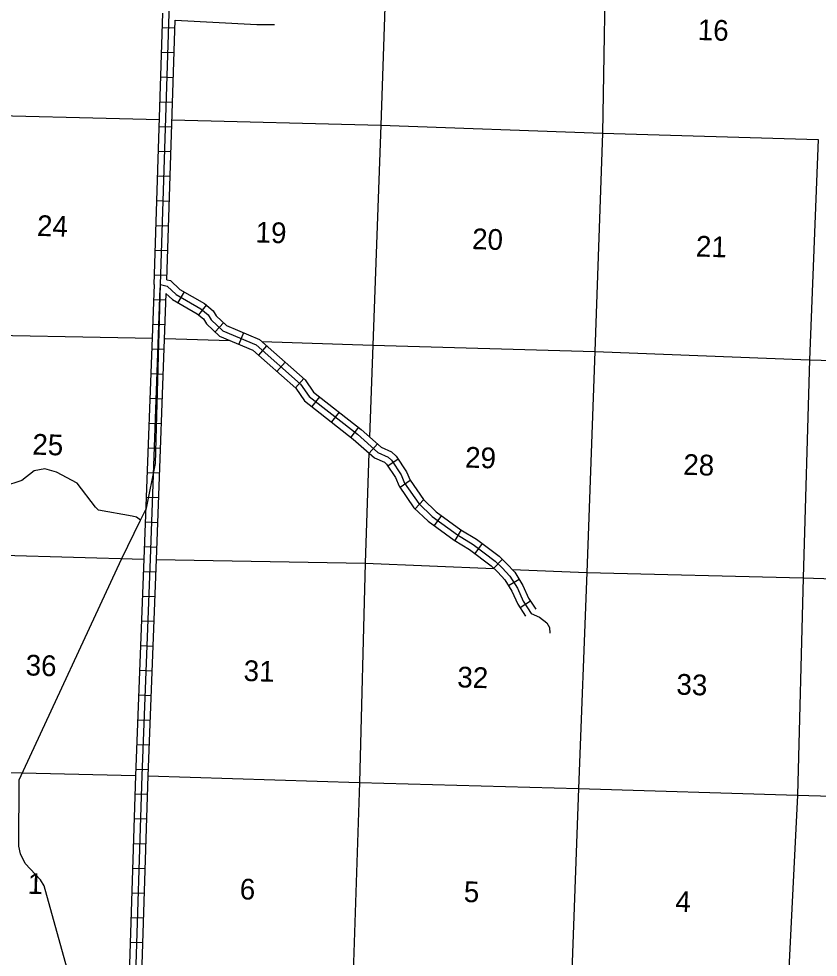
# Model space of a CAD drawing. Extents: x 751126 to 1167965, y 16172416 to 16552059.
# Drawn here: x 956705 to 975983, y 16273514 to 16296147 of the extents above; entities that cross this region are included whole.
import ezdxf

# ---------------------------------------------------------------- set-up
doc = ezdxf.new("R2010")
doc.units = 0
for name, color, linetype in [('L10', 7, 'Continuous'), ('L13', 7, 'Continuous'), ('L14', 7, 'Continuous'), ('L8', 7, 'Continuous'), ('L9', 7, 'Continuous')]:
    doc.layers.add(name, color=color, linetype=linetype)

msp = doc.modelspace()

# ---------------------------------------------------------------- linework, layer by layer
at = {"layer": 'L10'}
msp.add_lwpolyline([(960473, 16296116), (962447, 16296007), (962875, 16296011)], dxfattribs=at)
at = {"layer": 'L13'}
msp.add_line((960236, 16288440), (961798, 16288388), dxfattribs=at)
for points in [[(965609, 16298808), (965434, 16293582), (965240, 16288273), (965162, 16286065)], [(970873, 16298575), (970783, 16293389), (970598, 16288121), (970404, 16282796), (970204, 16277587), (970011, 16272295)], [(927294, 16294626), (928715, 16294575), (933898, 16294386), (939166, 16294286), (944441, 16294136), (949691, 16293987), (954941, 16293847), (960097, 16293717)], [(960397, 16293709), (965434, 16293582), (970783, 16293389), (975983, 16293233)], [(975983, 16293233), (975772, 16287924), (975621, 16282664), (975479, 16277421), (975218, 16272105), (975116, 16266810), (974924, 16261560), (974780, 16256249), (974769, 16255821)], [(878305, 16291255), (881178, 16291169), (886459, 16290936), (891691, 16290737), (896964, 16290521), (902229, 16290296), (907519, 16290104), (912751, 16289897), (918016, 16289672), (923266, 16289540), (928607, 16289347), (933790, 16289174), (939040, 16289017), (944264, 16288827), (949513, 16288661), (954856, 16288543), (959936, 16288448)], [(962569, 16288362), (965240, 16288273), (970598, 16288121), (975772, 16287924), (978885, 16287831)], [(965149, 16285675), (965056, 16283014), (964921, 16277729), (964743, 16272419)], [(949380, 16283443), (954621, 16283260), (959721, 16283116)], [(960021, 16283108), (965056, 16283014), (968164, 16282887)], [(968601, 16282869), (970404, 16282796), (975621, 16282664), (980854, 16282499)], [(912439, 16279302), (917707, 16279186), (922964, 16278995), (928189, 16278855), (933381, 16278699), (938639, 16278533), (943905, 16278359), (949155, 16278210), (954387, 16278019), (959521, 16277898)], [(959821, 16277890), (964921, 16277729), (970204, 16277587), (975479, 16277421), (980712, 16277272), (985987, 16277106), (991246, 16276965), (996387, 16276794), (1001620, 16276645), (1006606, 16276527)]]:
    msp.add_lwpolyline(points, dxfattribs=at)
at = {"layer": 'L8'}
for p, q in [((960276, 16289854), (960473, 16296116)), ((960466, 16295918), (960168, 16295928)), ((960447, 16295322), (960149, 16295331)), ((960428, 16294726), (960130, 16294735)), ((960409, 16294129), (960111, 16294139)), ((960391, 16293533), (960092, 16293542)), ((960372, 16292937), (960074, 16292946)), ((960353, 16292340), (960055, 16292350)), ((960334, 16291744), (960036, 16291753)), ((960315, 16291148), (960017, 16291157)), ((960297, 16290551), (959999, 16290561)), ((960278, 16289955), (959980, 16289965)), ((960691, 16289559), (960542, 16289301)), ((960248, 16289360), (959950, 16289370)), ((961225, 16289241), (961035, 16289011)), ((960226, 16288763), (959928, 16288774)), ((961645, 16288811), (961440, 16288594)), ((962127, 16288574), (962012, 16288299)), ((960205, 16288167), (959907, 16288178)), ((962682, 16288260), (962484, 16288037)), ((963129, 16287864), (962930, 16287641)), ((960183, 16287571), (959885, 16287582)), ((963575, 16287468), (963376, 16287245)), ((960161, 16286975), (959863, 16286986)), ((963957, 16287030), (963773, 16286795)), ((964427, 16286662), (964243, 16286427)), ((960139, 16286379), (959841, 16286389)), ((964896, 16286294), (964712, 16286059)), ((960118, 16285782), (959820, 16285793)), ((965352, 16285895), (965154, 16285672)), ((965853, 16285526), (965604, 16285361)), ((960096, 16285186), (959798, 16285197)), ((966144, 16285012), (965899, 16284842)), ((960074, 16284590), (959776, 16284601)), ((966468, 16284547), (966262, 16284331)), ((960052, 16283994), (959754, 16284005)), ((966898, 16284164), (966722, 16283923)), ((967370, 16283821), (967216, 16283566)), ((960031, 16283397), (959733, 16283408)), ((967883, 16283489), (967704, 16283251)), ((968365, 16283109), (968158, 16282894)), ((960008, 16282801), (959710, 16282812)), ((968772, 16282626), (968517, 16282470)), ((959985, 16282205), (959687, 16282216)), ((969044, 16282102), (968795, 16281938)), ((959963, 16281609), (959665, 16281620)), ((959940, 16281012), (959642, 16281024)), ((959917, 16280416), (959619, 16280428)), ((959894, 16279820), (959596, 16279832)), ((959871, 16279224), (959573, 16279235)), ((959848, 16278628), (959550, 16278639)), ((959826, 16278032), (959528, 16278043)), ((959806, 16277436), (959508, 16277446)), ((959787, 16276840), (959489, 16276849)), ((959768, 16276244), (959470, 16276253)), ((959749, 16275647), (959451, 16275657)), ((959730, 16275051), (959432, 16275061)), ((959711, 16274455), (959413, 16274464)), ((959692, 16273858), (959394, 16273868))]:
    msp.add_line(p, q, dxfattribs=at)
for points in [[(957981, 16272830), (957319, 16275237), (957232, 16275381), (956861, 16275777), (956744, 16276006), (956708, 16276191), (956711, 16277791), (959180, 16283113), (959643, 16284056), (959785, 16284343), (960002, 16285420), (960122, 16289736), (960328, 16296274), (960536, 16302887), (960719, 16308426), (960876, 16313682), (960899, 16313820), (960998, 16314050), (961139, 16314288), (961240, 16314601), (961203, 16314994)], [(959972, 16289740), (960178, 16296282)], [(960276, 16289854), (960361, 16289834), (960588, 16289620), (961181, 16289278), (961390, 16289106), (961464, 16288983), (961712, 16288749), (962508, 16288416), (963611, 16287437), (963815, 16287142), (964965, 16286241), (965445, 16285813), (965694, 16285704), (965807, 16285596), (966054, 16285222), (966139, 16285020), (966465, 16284551), (966770, 16284258), (967368, 16283824), (967746, 16283594), (968288, 16283184), (968467, 16283011), (968666, 16282800), (968861, 16282481), (969000, 16282170), (969175, 16281905)], [(959972, 16289740), (959721, 16283117), (959521, 16277900), (959352, 16272581), (959258, 16269479)], [(960110, 16289658), (959871, 16283111), (959671, 16277894), (959502, 16272576), (959379, 16268496)], [(960122, 16289736), (960287, 16289697), (960498, 16289499), (961096, 16289155), (961274, 16289007), (961346, 16288888), (961629, 16288621), (962427, 16288287), (963498, 16287336), (963705, 16287038), (964869, 16286126), (965363, 16285685), (965610, 16285577), (965691, 16285500), (965922, 16285151), (966007, 16284948), (966350, 16284453), (966674, 16284143), (967285, 16283699), (967661, 16283470), (968190, 16283070), (968360, 16282906), (968546, 16282708), (968728, 16282411), (968868, 16282098), (969059, 16281808), (969265, 16281719), (969436, 16281580), (969499, 16281469), (969511, 16281327)], [(960255, 16289521), (960021, 16283106), (959821, 16277889), (959652, 16272572), (959540, 16268863)], [(960255, 16289521), (960408, 16289377), (961010, 16289031), (961159, 16288908), (961228, 16288793), (961546, 16288493), (962346, 16288158), (963385, 16287236), (963595, 16286934), (964772, 16286011), (965281, 16285557), (965525, 16285451), (965575, 16285403), (965789, 16285080), (965875, 16284875), (966235, 16284356), (966577, 16284028), (967202, 16283574), (967577, 16283346), (968093, 16282956), (968254, 16282801), (968426, 16282617), (968595, 16282341), (968737, 16282026), (968925, 16281740)]]:
    msp.add_lwpolyline(points, dxfattribs=at)
at = {"layer": 'L9'}
msp.add_lwpolyline([(959643, 16284056), (959545, 16284126), (959437, 16284154), (958627, 16284299), (958554, 16284368), (958115, 16284949), (957615, 16285216), (957334, 16285292), (957074, 16285242), (956775, 16285010), (956336, 16284866)], dxfattribs=at)

# ---------------------------------------------------------------- texts
at = {"layer": 'L14'}
for s, p in [('16', (973072, 16295636)), ('24', (957138, 16290912)), ('19', (962409, 16290754)), ('20', (967630, 16290593)), ('21', (973027, 16290415)), ('25', (957026, 16285638)), ('29', (967461, 16285325)), ('28', (972723, 16285151)), ('36', (956864, 16280313)), ('31', (962121, 16280179)), ('32', (967273, 16280025)), ('33', (972557, 16279850)), ('1', (956912, 16275046)), ('6', (962028, 16274912)), ('5', (967430, 16274848)), ('4', (972532, 16274614))]:
    msp.add_text(s, height=500, rotation=358.1353, dxfattribs=at).set_placement(p)

doc.saveas('drawing.dxf')
